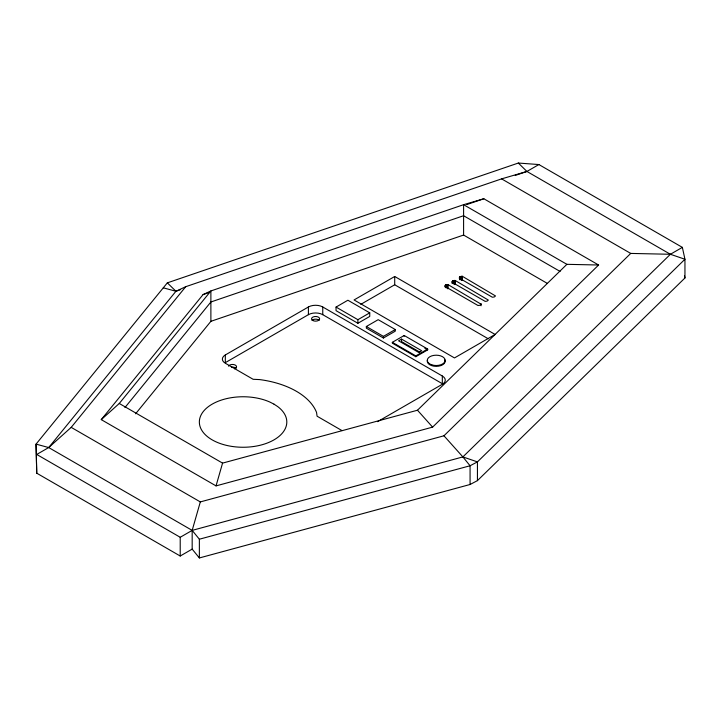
<?xml version="1.0" encoding="UTF-8"?>
<svg xmlns="http://www.w3.org/2000/svg" width="721" height="721" viewBox="0 0 721 721"><rect width="100%" height="100%" fill="white"/><g stroke="black" fill="none" stroke-linecap="round" stroke-linejoin="round"><path stroke-width="1.08" d="M36.744 473.192L36.05 444.118L48.704 447.552L192.174 530.386L199.366 539.218L470.074 465.757L477.437 461.891L684.95 259.245L670.395 254.279L630.722 253.422L443.956 435.79L200.321 501.915L192.174 530.386L192.174 549.123L199.366 557.955L470.074 484.494L477.437 480.628L684.95 277.982L684.95 259.245L682.354 247.375L538.884 164.55L518.327 163.045L167.335 282.857L36.05 444.118L36.744 473.192L180.214 556.017L192.174 549.123M216.039 485.891L222.564 463.116L417.477 410.222L566.886 264.328L598.619 265.013L432.609 427.129L216.039 485.891L101.264 419.631L203.061 294.601L210.883 290.951L463.594 204.692L483.845 198.753L598.619 265.013M452.148 281.433L452.058 282.253L485.152 301.351L487.063 301.144L488.333 300.08L455.167 280.46L452.428 281.145L452.148 283.506M682.354 247.375L670.395 254.279L462.882 456.916L192.174 530.386L180.214 537.28L36.744 454.455L48.704 447.552L175.942 291.257L185.721 286.697L501.6 178.871L526.925 171.454L538.884 164.55M48.704 447.552L71.199 427.364L185.721 286.697M101.264 419.631L119.271 403.481L210.883 290.951L210.883 321.323L135.602 413.791M124.949 407.545L210.883 301.991L463.594 215.732L560.064 271.429M445.254 285.291L444.893 286.39L477.978 305.497L479.889 305.28L481.159 304.226L447.993 284.597L445.254 285.291L445.254 287.364M459.601 277.008L459.232 278.108L492.317 297.214L494.227 296.998L495.498 295.943L462.341 276.314L459.601 277.008L459.601 279.081M341.997 430.599L317.078 416.206L316.555 412.448A75.317 43.485 0 0 0 259.632 379.588L253.125 379.291L225.322 363.24A10.148 5.858 0 0 1 225.322 354.957L308.408 306.984A10.148 5.858 0 0 1 322.756 306.984L442.315 376.001A10.148 5.858 0 0 1 442.315 384.284L377.579 421.659M442.315 376.001L442.315 383.698L322.756 314.671A10.148 5.858 0 0 0 308.408 314.671L225.322 362.645L225.322 354.957M336.04 307.074L347.892 300.233L369.747 312.842L369.747 316.438L357.895 323.278L336.04 310.661L336.04 307.074L357.895 319.691L369.747 312.842M394.711 276.485L354.056 299.954L454.482 357.931L495.138 334.463L394.711 276.485L394.711 284.768L488.306 338.807M360.833 304.325L394.711 284.768M366.34 326.514L378.192 319.673L395.27 329.533L395.27 331.173L383.419 338.014L366.34 328.154L366.34 326.514L383.419 336.374L395.27 329.533M392.332 342.331L404.184 335.49L427.67 349.045L427.67 349.874L415.819 356.715L392.332 343.16L392.332 342.331L415.819 355.886L427.67 349.045M401.543 339.095L398.578 340.808L418.757 352.452L421.722 350.748L401.543 339.095L401.543 341.601L419.793 352.136M163.288 287.823L175.942 291.257L180.196 289.806M515.227 175.446L526.925 171.454L670.395 254.279M203.061 294.601L208.378 292.78M466.829 204.557L483.845 198.753M210.883 321.323L463.594 235.055L547.401 283.443M443.956 435.79L462.882 456.916L477.437 461.891L477.437 480.628M501.6 178.871L630.722 253.422M566.886 264.328L463.594 204.692L463.594 235.055M424.849 348.252L427.67 349.874M119.271 403.481L222.564 463.116M71.199 427.364L200.321 501.915M518.327 163.045L526.925 171.454M167.335 282.857L175.942 291.257M417.477 410.222L432.609 427.129M462.882 456.916L470.074 465.757L470.074 484.494M684.481 275.828L684.95 277.982M481.078 303.703L481.078 305.767M462.341 276.314L462.341 280.46M461.918 276.26L461.918 280.397M461.44 276.269L461.44 280.415M460.926 276.368L460.926 279.469M460.431 276.522L460.431 279.631M459.98 276.747L459.98 279.847M455.167 280.46L455.167 284.597M454.744 280.397L454.744 284.543M454.266 280.415L454.266 284.552M453.752 280.505L453.752 283.614M453.257 280.667L453.257 283.777M452.806 280.884L452.806 282.956M452.428 281.145L452.428 283.218M447.993 284.597L447.993 288.742M447.57 284.543L447.57 288.679M447.092 284.552L447.092 287.661M446.578 284.651L446.578 287.751M446.083 284.804L446.083 287.913M445.632 285.029L445.632 287.102M415.819 355.886L415.819 356.715M404.184 335.49L404.184 336.319M383.419 336.374L383.419 338.014M357.895 319.691L357.895 323.278M322.756 306.984L322.756 314.671M308.408 306.984L308.408 314.671M199.366 539.218L199.366 557.955M180.214 537.28L180.214 556.017M444.848 359.851A8.949 5.164 0 0 1 436.205 366.349A8.949 5.164 0 0 1 427.562 359.851M228.575 366.178A4.056 2.343 0 0 1 234.965 364.925A4.056 2.343 0 0 1 234.523 368.819M312.067 320.322A4.056 2.343 0 0 1 319.097 320.322M231.441 367.205A4.056 2.343 0 0 1 236.01 368.296M274.007 404.157L269.879 402.057A43.729 25.253 0 0 0 200.402 416.504A43.729 25.253 0 0 0 252.62 446.65A43.729 25.253 0 0 0 277.639 406.536L274.007 404.157M431.735 364.826A8.949 5.164 0 0 0 445.154 360.356A8.949 5.164 0 0 0 431.735 355.886A8.949 5.164 0 0 0 431.735 364.826M312.716 320.466A4.056 2.343 0 0 0 319.502 319.421A4.056 2.343 0 0 0 314.536 316.555A4.056 2.343 0 0 0 312.716 320.466"/></g></svg>
